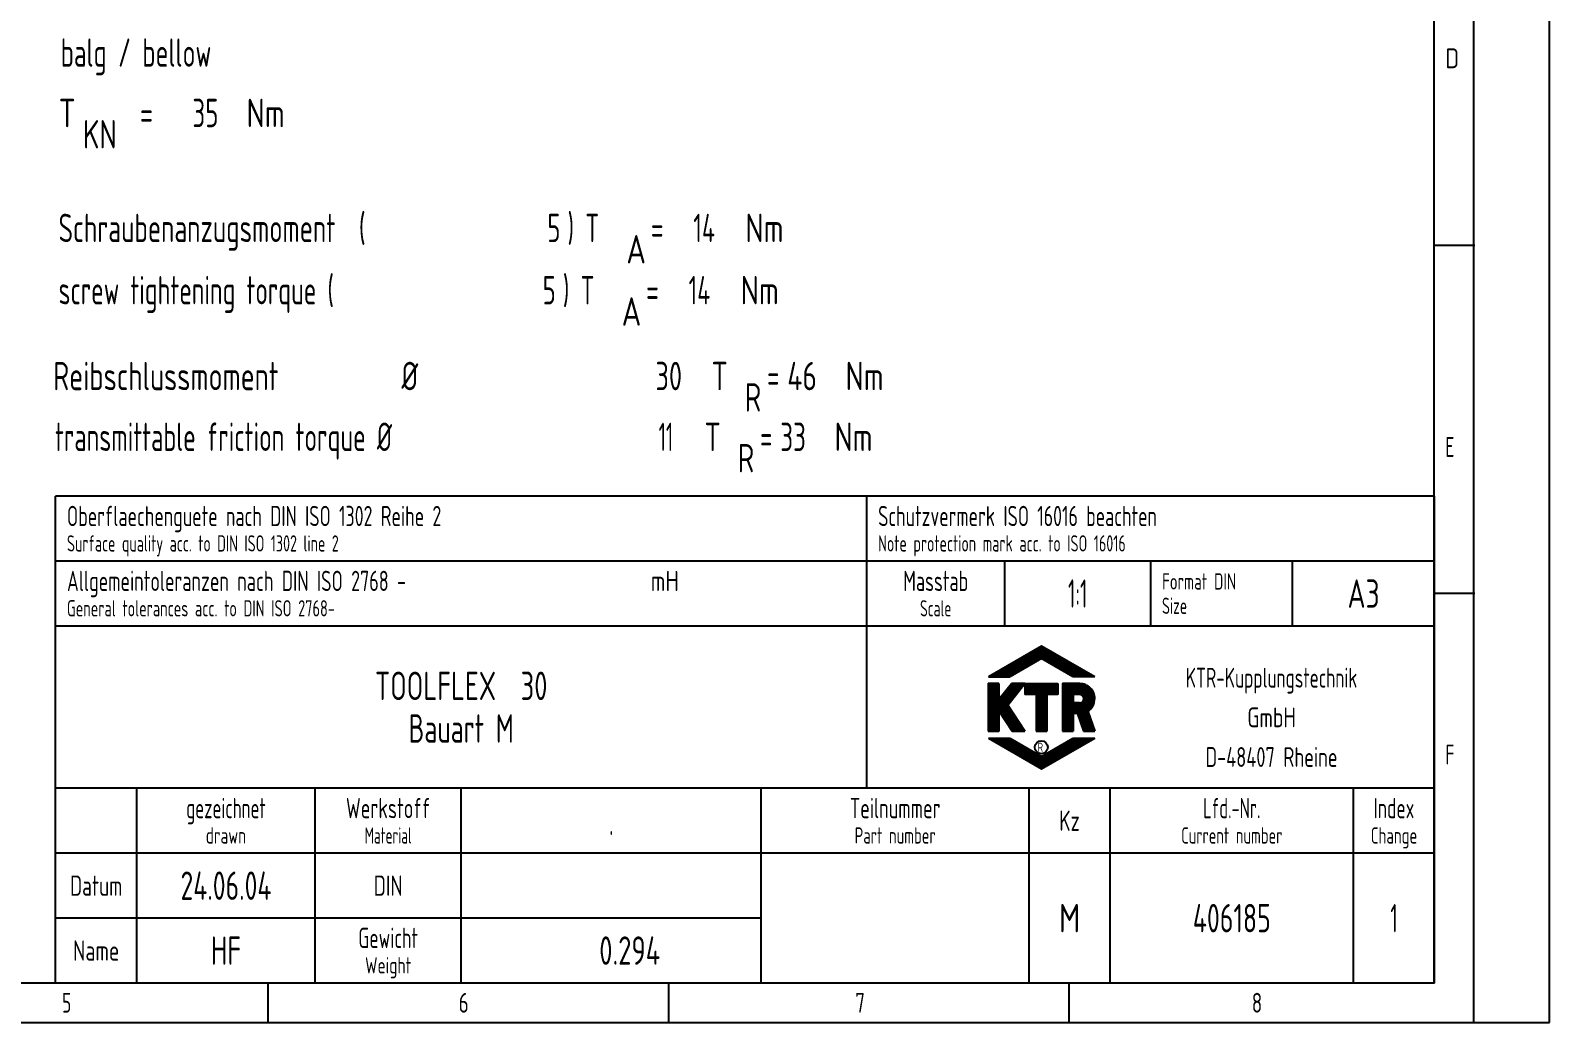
# Model space of a CAD drawing. Header units: millimetres. Extents: x -3388 to 4307, y 243 to 4457.
# Drawn here: x -3057.9 to -2964.2, y 572.1 to 633.2 of the extents above; entities that cross this region are included whole.
import ezdxf
from ezdxf.enums import TextEntityAlignment as Align

# ---------------------------------------------------------------- set-up
doc = ezdxf.new("R2010")
doc.units = ezdxf.units.MM
doc.styles.get("Standard").update_dxf_attribs({"font": 'geniso.shx'})

msp = doc.modelspace()

# ---------------------------------------------------------------- linework, layer by layer
at = {"color": 7, "linetype": 'Continuous'}
for p, q in [((-2964.21132, 572.09698), (-2964.21132, 720.59698)), ((-2968.88471, 572.09756), (-2968.88471, 717.2928)), ((-2971.27046, 620.0071), (-2968.8261, 620.0071)), ((-2971.27046, 598.55233), (-2968.8261, 598.55233)), ((-2995.52828, 595.30389), (-2998.80584, 593.41159)), ((-2997.87961, 593.41159), (-2996.61434, 594.67685)), ((-2997.81046, 593.4116), (-2996.45077, 594.7713)), ((-2997.74133, 593.41159), (-2996.28717, 594.86575)), ((-2997.67218, 593.4116), (-2996.12359, 594.9602)), ((-2997.60304, 593.41159), (-2995.95999, 595.05465)), ((-2997.5339, 593.4116), (-2995.7964, 595.1491)), ((-2997.44242, 593.43394), (-2995.63281, 595.24355)), ((-2997.2788, 593.52841), (-2995.51244, 595.29477)), ((-2997.1152, 593.62287), (-2995.46861, 595.26946)), ((-2996.95161, 593.71733), (-2995.42478, 595.24415)), ((-2996.788, 593.8118), (-2995.38094, 595.21884)), ((-2996.6244, 593.90625), (-2995.33711, 595.19353)), ((-2996.4608, 594.00071), (-2995.29329, 595.16821)), ((-2996.29719, 594.09517), (-2995.24946, 595.14291)), ((-2996.13359, 594.18963), (-2995.20563, 595.11759)), ((-2995.96998, 594.28409), (-2995.16179, 595.09229)), ((-2995.80638, 594.37857), (-2995.11796, 595.06699)), ((-2995.64278, 594.47302), (-2995.07411, 595.04167)), ((-2992.25108, 593.41159), (-2995.52828, 595.30389)), ((-2995.51513, 594.53154), (-2995.0303, 595.01637)), ((-2995.47129, 594.50622), (-2994.98646, 594.99106)), ((-2995.42746, 594.48092), (-2994.94262, 594.96575)), ((-2995.38363, 594.45561), (-2994.8988, 594.94044)), ((-2995.3398, 594.4303), (-2994.85497, 594.91513)), ((-2995.29596, 594.40498), (-2994.81115, 594.88981)), ((-2995.25213, 594.37967), (-2994.76732, 594.86451)), ((-2995.2083, 594.35436), (-2994.72347, 594.83919)), ((-2995.16446, 594.32906), (-2994.67965, 594.81389)), ((-2995.12063, 594.30374), (-2994.63582, 594.78858)), ((-2995.07681, 594.27843), (-2994.59197, 594.76327)), ((-2995.03298, 594.25312), (-2994.54815, 594.73797)), ((-2994.98916, 594.22781), (-2994.50432, 594.71266)), ((-2994.94532, 594.20251), (-2994.46047, 594.68735)), ((-2994.90148, 594.1772), (-2994.41665, 594.66204)), ((-2998.57103, 593.41158), (-2998.25025, 593.73236)), ((-2998.50186, 593.4116), (-2998.08666, 593.82681)), ((-2998.43274, 593.41159), (-2997.92306, 593.92127)), ((-2998.36359, 593.4116), (-2997.75948, 594.01571)), ((-2998.29446, 593.41159), (-2997.59588, 594.11017)), ((-2998.22532, 593.4116), (-2997.4323, 594.20461)), ((-2998.15619, 593.41159), (-2997.2687, 594.29907)), ((-2998.08702, 593.4116), (-2997.10511, 594.39351)), ((-2998.0179, 593.41158), (-2996.94154, 594.48795)), ((-2997.94875, 593.4116), (-2996.77795, 594.5824)), ((-2995.52828, 594.53912), (-2997.48114, 593.41159)), ((-2993.57568, 593.41159), (-2995.52828, 594.53912)), ((-2994.85765, 594.15189), (-2994.37281, 594.63673)), ((-2994.81383, 594.12657), (-2994.32897, 594.61142)), ((-2994.77, 594.10126), (-2994.28516, 594.5861)), ((-2994.72617, 594.07596), (-2994.24132, 594.56079)), ((-2994.68234, 594.05065), (-2994.19749, 594.53549)), ((-2994.6385, 594.02534), (-2994.15366, 594.51018)), ((-2994.59467, 594.00002), (-2994.10983, 594.48487)), ((-2994.55084, 593.97471), (-2994.06599, 594.45957)), ((-2994.50701, 593.9494), (-2994.02216, 594.43426)), ((-2994.46317, 593.92409), (-2993.97833, 594.40895)), ((-2994.41934, 593.89878), (-2993.93449, 594.38364)), ((-2994.37552, 593.87346), (-2993.89066, 594.35833)), ((-2994.33169, 593.84816), (-2993.84683, 594.33303)), ((-2994.28784, 593.82285), (-2993.803, 594.3077)), ((-2994.24402, 593.79754), (-2993.75916, 594.28239)), ((-2994.20019, 593.77224), (-2993.71533, 594.25709)), ((-2994.15637, 593.74691), (-2993.6715, 594.23178)), ((-2994.11254, 593.72161), (-2993.62767, 594.20648)), ((-2994.06871, 593.69629), (-2993.58383, 594.18116)), ((-2994.02488, 593.67099), (-2993.54, 594.15586)), ((-2993.98104, 593.64569), (-2993.49617, 594.13055)), ((-2993.93721, 593.62036), (-2993.45234, 594.10524)), ((-2993.89338, 593.59506), (-2993.4085, 594.07993)), ((-2993.84954, 593.56975), (-2993.36467, 594.05463)), ((-2993.80571, 593.54444), (-2993.32084, 594.0293)), ((-2993.76188, 593.51913), (-2993.277, 594.004)), ((-2993.71805, 593.49381), (-2993.23317, 593.97868)), ((-2993.67421, 593.46851), (-2993.18934, 593.95338)), ((-2993.63038, 593.4432), (-2993.14551, 593.92808)), ((-2993.58655, 593.41788), (-2993.10167, 593.90276)), ((-2993.52371, 593.4116), (-2993.05784, 593.87746)), ((-2993.45457, 593.4116), (-2993.01401, 593.85215)), ((-2993.38541, 593.4116), (-2992.97018, 593.82684)), ((-2993.31627, 593.4116), (-2992.92634, 593.80153)), ((-2993.24714, 593.4116), (-2992.88251, 593.77622)), ((-2993.178, 593.4116), (-2992.83869, 593.7509)), ((-2993.10887, 593.4116), (-2992.79486, 593.7256)), ((-2998.16434, 592.98622), (-2998.82661, 592.98639)), ((-2998.82661, 592.98639), (-2998.82661, 590.05277)), ((-2998.8266, 592.94862), (-2998.78885, 592.98637)), ((-2998.8266, 592.87948), (-2998.71971, 592.98636)), ((-2998.8266, 592.81034), (-2998.65059, 592.98635)), ((-2998.8266, 592.74119), (-2998.58147, 592.98632)), ((-2998.8266, 592.67205), (-2998.51234, 592.98631)), ((-2998.8266, 592.60291), (-2998.44323, 592.98629)), ((-2998.8266, 592.53377), (-2998.3741, 592.98628)), ((-2998.8266, 592.46463), (-2998.30497, 592.98626)), ((-2998.8266, 592.39549), (-2998.23585, 592.98625)), ((-2998.8266, 592.32635), (-2998.16672, 592.98623)), ((-2998.8266, 591.28923), (-2997.12986, 592.98596)), ((-2998.8266, 591.22008), (-2997.06074, 592.98594)), ((-2998.8266, 591.15095), (-2996.99162, 592.98593)), ((-2998.8266, 591.0818), (-2996.92249, 592.98591)), ((-2998.8266, 591.01266), (-2996.85338, 592.98589)), ((-2998.8266, 590.94352), (-2996.78426, 592.98587)), ((-2998.8266, 590.87438), (-2996.71512, 592.98586)), ((-2998.8266, 590.80524), (-2996.646, 592.98584)), ((-2998.8266, 590.7361), (-2996.57687, 592.98582)), ((-2998.8266, 592.25721), (-2998.1643, 592.91951)), ((-2998.8266, 592.18806), (-2998.1643, 592.85037)), ((-2998.80584, 593.41159), (-2997.48114, 593.41159)), ((-2998.77844, 593.4116), (-2998.74102, 593.44901)), ((-2998.70932, 593.41159), (-2998.57744, 593.54347)), ((-2998.64016, 593.4116), (-2998.41384, 593.63792)), ((-2998.16434, 592.98622), (-2998.16419, 592.01923)), ((-2998.16419, 592.01923), (-2997.38854, 592.98603)), ((-2998.15789, 592.02708), (-2997.199, 592.98597)), ((-2997.87732, 592.37678), (-2997.2681, 592.986)), ((-2997.59739, 591.66027), (-2996.5558, 592.98582)), ((-2997.59676, 592.7265), (-2997.33724, 592.98601)), ((-2996.5558, 592.98582), (-2997.38854, 592.98603)), ((-2996.5558, 592.98582), (-2994.52155, 592.98582)), ((-2996.5558, 592.98582), (-2996.5558, 592.32352)), ((-2996.55579, 592.79963), (-2996.36959, 592.98582)), ((-2996.55577, 592.93792), (-2996.50788, 592.98582)), ((-2996.55577, 592.86878), (-2996.43875, 592.98582)), ((-2996.55577, 592.73049), (-2996.30044, 592.98582)), ((-2996.55577, 592.66135), (-2996.23131, 592.98582)), ((-2996.55577, 592.59221), (-2996.16217, 592.98582)), ((-2996.55577, 592.52307), (-2996.09304, 592.98582)), ((-2996.55577, 592.45392), (-2996.02389, 592.98582)), ((-2996.55577, 592.38479), (-2995.95474, 592.98582)), ((-2996.54791, 592.32352), (-2995.8856, 592.98582)), ((-2996.47877, 592.32352), (-2995.81646, 592.98582)), ((-2996.40962, 592.32352), (-2995.74733, 592.98582)), ((-2996.34049, 592.32352), (-2995.67818, 592.98582)), ((-2996.27135, 592.32352), (-2995.60903, 592.98582)), ((-2996.20219, 592.32353), (-2995.53989, 592.98582)), ((-2996.13305, 592.32352), (-2995.47076, 592.98582)), ((-2996.06391, 592.32352), (-2995.40162, 592.98582)), ((-2995.99478, 592.32353), (-2995.33248, 592.98582)), ((-2995.92563, 592.32352), (-2995.26333, 592.98582)), ((-2995.86985, 592.31017), (-2995.19418, 592.98582)), ((-2995.86985, 592.24103), (-2995.12505, 592.98582)), ((-2995.86985, 592.17188), (-2995.05591, 592.98582)), ((-2995.86985, 592.10275), (-2994.98678, 592.98582)), ((-2995.86985, 592.0336), (-2994.91763, 592.98582)), ((-2995.86985, 591.96446), (-2994.84848, 592.98582)), ((-2995.86985, 591.89533), (-2994.77934, 592.98582)), ((-2995.86985, 591.82618), (-2994.7102, 592.98582)), ((-2995.86985, 591.75704), (-2994.64107, 592.98582)), ((-2995.86985, 591.6879), (-2994.57192, 592.98582)), ((-2995.16506, 592.32352), (-2994.52154, 592.96706)), ((-2995.09593, 592.32353), (-2994.52154, 592.89793)), ((-2995.02679, 592.32352), (-2994.52154, 592.82878)), ((-2994.52155, 592.98582), (-2994.52155, 592.32352)), ((-2993.15945, 592.98582), (-2994.23771, 592.98582)), ((-2994.23771, 592.98582), (-2994.23771, 590.05277)), ((-2994.23771, 592.90533), (-2994.15721, 592.98582)), ((-2994.23771, 592.83618), (-2994.08807, 592.98582)), ((-2994.23771, 592.76704), (-2994.01894, 592.98582)), ((-2994.23771, 592.6979), (-2993.94979, 592.98582)), ((-2994.23771, 592.62876), (-2993.88065, 592.98582)), ((-2994.23771, 592.55962), (-2993.8115, 592.98582)), ((-2994.23771, 592.49048), (-2993.74237, 592.98582)), ((-2994.23771, 592.42133), (-2993.67323, 592.98582)), ((-2994.23771, 592.3522), (-2993.60409, 592.98582)), ((-2994.23771, 592.28305), (-2993.53494, 592.98582)), ((-2994.23771, 592.21391), (-2993.46579, 592.98582)), ((-2994.23771, 592.14477), (-2993.39666, 592.98582)), ((-2994.23771, 592.07563), (-2993.32752, 592.98582)), ((-2994.23771, 592.00649), (-2993.25839, 592.98582)), ((-2994.23771, 591.93735), (-2993.18924, 592.98582)), ((-2994.23771, 592.97447), (-2994.22634, 592.98582)), ((-2994.23771, 591.8682), (-2993.12091, 592.985)), ((-2994.23771, 591.79907), (-2993.05678, 592.98)), ((-2994.23771, 591.72992), (-2992.99654, 592.97109)), ((-2992.25108, 593.41159), (-2993.57568, 593.41159)), ((-2993.57497, 592.32352), (-2992.93965, 592.95884)), ((-2993.50582, 592.32352), (-2992.88573, 592.94361)), ((-2993.43669, 592.32352), (-2992.8345, 592.92571)), ((-2993.36753, 592.32352), (-2992.7857, 592.90537)), ((-2993.2984, 592.32352), (-2992.73917, 592.88275)), ((-2993.22926, 592.32352), (-2992.6948, 592.85799)), ((-2993.16138, 592.32226), (-2992.65246, 592.83119)), ((-2993.10405, 592.31045), (-2992.61209, 592.80241)), ((-2993.0397, 593.4116), (-2992.75103, 593.70028)), ((-2992.97056, 593.4116), (-2992.7072, 593.67498)), ((-2992.90143, 593.4116), (-2992.66336, 593.64968)), ((-2992.83229, 593.4116), (-2992.61952, 593.62436)), ((-2992.76316, 593.4116), (-2992.5757, 593.59906)), ((-2992.69401, 593.4116), (-2992.53185, 593.57375)), ((-2992.62486, 593.4116), (-2992.48802, 593.54844)), ((-2992.55572, 593.4116), (-2992.4442, 593.52313)), ((-2992.48658, 593.4116), (-2992.40035, 593.49782)), ((-2992.41745, 593.4116), (-2992.35655, 593.4725)), ((-2992.3483, 593.4116), (-2992.3127, 593.4472)), ((-2992.27915, 593.4116), (-2992.26887, 593.42188)), ((-2998.8266, 592.11892), (-2998.16429, 592.78124)), ((-2998.8266, 590.66695), (-2996.73201, 592.76154)), ((-2998.8266, 592.04978), (-2998.16427, 592.71211)), ((-2998.8266, 591.98064), (-2998.16427, 592.64297)), ((-2998.8266, 591.9115), (-2998.16427, 592.57384)), ((-2998.8266, 591.84236), (-2998.16426, 592.5047)), ((-2998.8266, 591.77321), (-2998.16424, 592.43557)), ((-2998.8266, 591.70408), (-2998.16424, 592.36645)), ((-2998.8266, 591.63493), (-2998.16423, 592.29731)), ((-2998.8266, 591.56579), (-2998.16421, 592.22818)), ((-2998.8266, 591.49665), (-2998.16421, 592.15905)), ((-2998.8266, 591.42751), (-2998.16418, 592.08993)), ((-2998.8266, 591.35837), (-2998.16418, 592.02078)), ((-2998.14195, 591.28246), (-2996.98562, 592.4388)), ((-2998.11477, 591.24051), (-2997.23925, 592.11603)), ((-2995.86986, 592.32352), (-2996.5558, 592.32352)), ((-2995.86986, 592.32352), (-2995.86986, 590.05277)), ((-2995.86985, 591.61875), (-2995.20757, 592.28103)), ((-2995.86985, 591.54962), (-2995.20757, 592.21189)), ((-2995.86985, 591.48047), (-2995.20757, 592.14275)), ((-2995.86985, 591.41133), (-2995.20757, 592.07361)), ((-2995.86985, 591.3422), (-2995.20757, 592.00447)), ((-2995.86985, 591.27305), (-2995.20757, 591.93532)), ((-2995.86985, 591.20391), (-2995.20757, 591.86618)), ((-2994.52155, 592.32352), (-2995.20758, 592.32352)), ((-2995.20758, 592.32352), (-2995.20758, 590.05277)), ((-2994.95765, 592.32352), (-2994.52154, 592.75964)), ((-2994.88852, 592.32353), (-2994.52154, 592.69051)), ((-2994.81935, 592.32352), (-2994.52154, 592.62135)), ((-2994.75022, 592.32352), (-2994.52154, 592.55222)), ((-2994.68108, 592.32353), (-2994.52154, 592.48308)), ((-2994.61195, 592.32352), (-2994.52154, 592.41393)), ((-2994.54281, 592.32353), (-2994.52154, 592.3448)), ((-2994.23771, 590.62366), (-2992.35741, 592.50395)), ((-2994.23771, 590.55452), (-2992.3345, 592.45774)), ((-2994.23771, 590.48538), (-2992.31384, 592.40924)), ((-2994.23771, 591.66078), (-2993.57566, 592.32283)), ((-2994.23771, 591.59164), (-2993.57566, 592.25368)), ((-2994.23771, 591.5225), (-2993.57566, 592.18454)), ((-2994.23771, 591.45336), (-2993.57566, 592.11541)), ((-2994.23771, 591.38422), (-2993.57566, 592.04626)), ((-2994.23771, 591.31507), (-2993.57566, 591.97712)), ((-2994.2377, 591.24594), (-2993.57566, 591.90798)), ((-2993.18776, 592.32352), (-2993.57568, 592.32352)), ((-2993.57568, 592.32352), (-2993.57568, 591.80313)), ((-2993.51582, 591.13813), (-2992.29559, 592.35836)), ((-2993.44968, 591.13513), (-2992.27998, 592.30482)), ((-2993.38353, 591.13213), (-2992.2673, 592.24837)), ((-2993.31929, 591.12723), (-2992.2579, 592.18863)), ((-2993.30165, 591.07573), (-2992.25231, 592.12507)), ((-2993.28402, 591.02422), (-2992.2511, 592.05714)), ((-2993.26638, 590.97273), (-2992.25328, 591.98583)), ((-2993.24873, 590.92122), (-2992.26211, 591.90785)), ((-2993.05569, 592.28966), (-2992.57365, 592.77171)), ((-2993.0144, 592.26182), (-2992.53709, 592.73913)), ((-2992.9794, 592.22768), (-2992.5024, 592.70469)), ((-2992.95066, 592.18727), (-2992.46955, 592.66839)), ((-2992.92882, 592.13997), (-2992.4386, 592.63019)), ((-2992.92221, 592.00829), (-2992.38246, 592.54805)), ((-2992.91557, 592.08408), (-2992.40956, 592.5901)), ((-2992.91335, 592.07751), (-2992.91335, 592.04913)), ((-2998.8266, 590.59782), (-2998.16433, 591.2601)), ((-2998.8266, 590.52867), (-2998.16433, 591.19095)), ((-2998.8266, 590.45953), (-2998.16433, 591.12181)), ((-2998.8266, 590.39039), (-2998.16433, 591.05266)), ((-2998.8266, 590.32124), (-2998.16433, 590.98352)), ((-2998.8266, 590.25211), (-2998.16433, 590.91439)), ((-2998.16434, 591.31698), (-2997.34499, 590.05277)), ((-2998.16434, 591.31698), (-2998.16434, 590.05277)), ((-2998.08759, 591.19855), (-2997.49286, 591.79327)), ((-2998.0604, 591.15659), (-2997.58141, 591.63558)), ((-2998.03319, 591.11466), (-2997.55422, 591.59363)), ((-2998.00601, 591.0727), (-2997.52704, 591.55168)), ((-2997.97883, 591.03074), (-2997.49986, 591.50972)), ((-2997.95163, 590.9888), (-2997.47266, 591.46776)), ((-2997.92445, 590.94684), (-2997.44548, 591.42581)), ((-2997.89725, 590.90488), (-2997.41828, 591.38386)), ((-2997.87006, 590.86295), (-2997.3911, 591.34191)), ((-2997.84288, 590.82099), (-2997.36392, 591.29995)), ((-2997.81568, 590.77903), (-2997.33673, 591.25799)), ((-2997.78849, 590.73709), (-2997.30955, 591.21604)), ((-2997.7613, 590.69513), (-2997.28235, 591.17408)), ((-2997.73411, 590.65319), (-2997.25517, 591.13213)), ((-2997.70692, 590.61124), (-2997.22799, 591.09017)), ((-2997.67973, 590.56928), (-2997.20079, 591.04821)), ((-2997.65254, 590.52733), (-2997.17361, 591.00626)), ((-2997.62536, 590.48538), (-2997.14642, 590.9643)), ((-2997.59818, 590.44343), (-2997.11924, 590.92235)), ((-2997.59739, 591.66027), (-2996.5558, 590.05277)), ((-2995.86985, 591.13476), (-2995.20757, 591.79705)), ((-2995.86985, 591.06562), (-2995.20757, 591.7279)), ((-2995.86985, 590.99647), (-2995.20757, 591.65876)), ((-2995.86985, 590.92733), (-2995.20757, 591.58962)), ((-2995.86985, 590.85819), (-2995.20757, 591.52048)), ((-2995.86985, 590.78905), (-2995.20757, 591.45134)), ((-2995.86985, 590.71991), (-2995.20757, 591.38219)), ((-2995.86985, 590.65077), (-2995.20757, 591.31305)), ((-2995.86985, 590.58163), (-2995.20757, 591.24392)), ((-2995.86985, 590.51249), (-2995.20758, 591.17476)), ((-2995.86985, 590.44334), (-2995.20758, 591.10562)), ((-2995.86985, 590.3742), (-2995.20758, 591.03647)), ((-2995.86985, 590.30506), (-2995.20758, 590.96734)), ((-2994.23771, 591.17679), (-2993.57566, 591.83883)), ((-2994.23771, 590.90023), (-2993.33479, 591.80315)), ((-2994.23771, 590.83109), (-2993.26564, 591.80315)), ((-2994.23771, 590.76194), (-2993.1965, 591.80315)), ((-2994.23771, 591.10765), (-2993.54222, 591.80314)), ((-2994.23771, 590.96936), (-2993.40394, 591.80314)), ((-2994.23771, 591.03851), (-2993.47307, 591.80313)), ((-2994.23771, 590.41624), (-2993.57566, 591.07828)), ((-2994.23771, 590.3471), (-2993.57566, 591.00915)), ((-2994.23771, 590.27796), (-2993.57566, 590.94)), ((-2994.2377, 590.69281), (-2993.1185, 591.81201)), ((-2993.18776, 591.80313), (-2993.57568, 591.80313)), ((-2993.32, 591.12925), (-2993.57568, 591.14084)), ((-2993.57568, 591.14084), (-2993.57568, 590.05277)), ((-2993.32, 591.12925), (-2992.95134, 590.05277)), ((-2993.23111, 590.8697), (-2992.28028, 591.82054)), ((-2993.21346, 590.81821), (-2992.31346, 591.71822)), ((-2993.19583, 590.7667), (-2992.38009, 591.58243)), ((-2993.17818, 590.7152), (-2992.65671, 591.23669)), ((-2993.16055, 590.6637), (-2992.63906, 591.18519)), ((-2993.14291, 590.61219), (-2992.62141, 591.1337)), ((-2993.12528, 590.5607), (-2992.60376, 591.08221)), ((-2993.10764, 590.50919), (-2992.58611, 591.03071)), ((-2993.09001, 590.45769), (-2992.56846, 590.97923)), ((-2993.07234, 590.40619), (-2992.55081, 590.92773)), ((-2992.67239, 591.28242), (-2992.25093, 590.05277)), ((-2998.82661, 590.05277), (-2998.16434, 590.05277)), ((-2998.8266, 590.18297), (-2998.16433, 590.84524)), ((-2998.8266, 590.11382), (-2998.16433, 590.7761)), ((-2998.81851, 590.05279), (-2998.16433, 590.70697)), ((-2998.74937, 590.05277), (-2998.16433, 590.63782)), ((-2998.68021, 590.05279), (-2998.16433, 590.56868)), ((-2998.61109, 590.05277), (-2998.16433, 590.49953)), ((-2998.54194, 590.05279), (-2998.16433, 590.43039)), ((-2998.4728, 590.05278), (-2998.16433, 590.36126)), ((-2998.40365, 590.05278), (-2998.16433, 590.29211)), ((-2998.33453, 590.05277), (-2998.16433, 590.22297)), ((-2998.26536, 590.05279), (-2998.16433, 590.15383)), ((-2998.19623, 590.05277), (-2998.16433, 590.08469)), ((-2997.57096, 590.40148), (-2997.09206, 590.88039)), ((-2997.54378, 590.35952), (-2997.06487, 590.83843)), ((-2997.5166, 590.31757), (-2997.03769, 590.79648)), ((-2997.48942, 590.27563), (-2997.01051, 590.75453)), ((-2997.4622, 590.23367), (-2996.98331, 590.71257)), ((-2997.43502, 590.19172), (-2996.95613, 590.67062)), ((-2997.40784, 590.14976), (-2996.92895, 590.62865)), ((-2997.38065, 590.10781), (-2996.90175, 590.5867)), ((-2997.35347, 590.06586), (-2996.87457, 590.54476)), ((-2997.34499, 590.05277), (-2996.5558, 590.05277)), ((-2997.29741, 590.05277), (-2996.84738, 590.5028)), ((-2997.22827, 590.05277), (-2996.8202, 590.46084)), ((-2997.15913, 590.05277), (-2996.79302, 590.41889)), ((-2997.08997, 590.05277), (-2996.76582, 590.37693)), ((-2997.02085, 590.05277), (-2996.73865, 590.33496)), ((-2996.9517, 590.05277), (-2996.71147, 590.293)), ((-2996.88256, 590.05277), (-2996.68429, 590.25105)), ((-2996.81341, 590.05278), (-2996.6571, 590.2091)), ((-2996.74429, 590.05277), (-2996.6299, 590.16714)), ((-2996.67512, 590.05277), (-2996.60272, 590.12519)), ((-2996.606, 590.05277), (-2996.57554, 590.08324)), ((-2995.86986, 590.05277), (-2995.20758, 590.05277)), ((-2995.86985, 590.23592), (-2995.20758, 590.8982)), ((-2995.86985, 590.16678), (-2995.20758, 590.82905)), ((-2995.86985, 590.09764), (-2995.20758, 590.75991)), ((-2995.84557, 590.05279), (-2995.20758, 590.69078)), ((-2995.77642, 590.05278), (-2995.20758, 590.62163)), ((-2995.70729, 590.05278), (-2995.20758, 590.55249)), ((-2995.63815, 590.05278), (-2995.20758, 590.48334)), ((-2995.569, 590.05278), (-2995.20758, 590.41421)), ((-2995.49986, 590.05278), (-2995.20758, 590.34507)), ((-2995.43071, 590.05278), (-2995.20758, 590.27592)), ((-2995.36158, 590.05278), (-2995.20758, 590.20678)), ((-2995.29244, 590.05279), (-2995.20758, 590.13765)), ((-2995.22329, 590.05278), (-2995.20758, 590.0685)), ((-2994.23771, 590.20881), (-2993.57566, 590.87086)), ((-2994.23771, 590.07052), (-2993.57566, 590.73258)), ((-2994.23771, 590.05277), (-2993.57568, 590.05277)), ((-2994.2377, 590.13968), (-2993.57566, 590.80172)), ((-2994.18633, 590.05277), (-2993.57566, 590.66344)), ((-2994.11717, 590.05277), (-2993.57566, 590.59429)), ((-2994.04804, 590.05277), (-2993.57566, 590.52515)), ((-2993.97889, 590.05278), (-2993.57566, 590.45601)), ((-2993.90976, 590.05277), (-2993.57566, 590.38687)), ((-2993.84062, 590.05278), (-2993.57566, 590.31773)), ((-2993.77149, 590.05277), (-2993.57566, 590.24859)), ((-2993.70232, 590.05277), (-2993.57566, 590.17944)), ((-2993.6332, 590.05277), (-2993.57566, 590.11031)), ((-2993.05471, 590.35468), (-2992.53316, 590.87624)), ((-2993.03707, 590.30318), (-2992.51551, 590.82475)), ((-2993.01944, 590.25168), (-2992.49786, 590.77326)), ((-2993.00181, 590.20018), (-2992.48021, 590.72177)), ((-2992.98417, 590.14867), (-2992.46257, 590.67027)), ((-2992.96654, 590.09716), (-2992.44492, 590.61878)), ((-2992.95134, 590.05277), (-2992.25093, 590.05277)), ((-2992.94179, 590.05277), (-2992.42727, 590.56728)), ((-2992.87263, 590.05278), (-2992.40962, 590.5158)), ((-2992.8035, 590.05277), (-2992.39197, 590.46429)), ((-2992.73436, 590.05278), (-2992.37433, 590.4128)), ((-2992.66523, 590.05277), (-2992.35667, 590.36131)), ((-2992.59606, 590.05278), (-2992.33903, 590.30982)), ((-2992.52693, 590.05277), (-2992.32137, 590.25832)), ((-2992.45779, 590.05277), (-2992.30374, 590.20683)), ((-2992.38866, 590.05277), (-2992.28609, 590.15534)), ((-2992.31949, 590.05278), (-2992.26844, 590.10385)), ((-2998.80584, 589.62701), (-2997.48114, 589.62701)), ((-2998.80584, 589.62701), (-2995.52828, 587.73473)), ((-2998.77709, 589.61041), (-2998.7605, 589.62701)), ((-2998.73326, 589.58511), (-2998.69137, 589.62701)), ((-2998.68943, 589.5598), (-2998.6222, 589.62701)), ((-2998.6456, 589.53449), (-2998.55307, 589.62701)), ((-2998.60176, 589.50918), (-2998.48393, 589.62701)), ((-2998.55793, 589.48387), (-2998.4148, 589.62701)), ((-2998.5141, 589.45856), (-2998.34566, 589.62701)), ((-2998.47025, 589.43327), (-2998.27651, 589.62701)), ((-2998.42642, 589.40796), (-2998.20736, 589.62701)), ((-2998.38258, 589.38265), (-2998.13822, 589.62702)), ((-2998.33874, 589.35734), (-2998.06907, 589.62702)), ((-2998.29492, 589.33203), (-2997.99994, 589.62702)), ((-2998.25109, 589.30673), (-2997.93079, 589.62702)), ((-2998.20724, 589.28142), (-2997.86165, 589.62702)), ((-2998.16342, 589.25611), (-2997.79251, 589.62702)), ((-2998.11959, 589.2308), (-2997.72338, 589.62702)), ((-2998.07574, 589.2055), (-2997.65423, 589.62702)), ((-2998.03192, 589.18019), (-2997.58508, 589.62702)), ((-2997.98808, 589.15488), (-2997.51594, 589.62702)), ((-2997.94424, 589.12958), (-2997.45937, 589.61445)), ((-2997.90041, 589.10428), (-2997.41554, 589.58915)), ((-2997.85658, 589.07896), (-2997.3717, 589.56384)), ((-2997.81275, 589.05366), (-2997.32787, 589.53853)), ((-2997.76891, 589.02835), (-2997.28404, 589.51322)), ((-2997.72508, 589.00303), (-2997.24021, 589.48792)), ((-2997.68125, 588.97773), (-2997.19637, 589.46261)), ((-2997.63741, 588.95242), (-2997.15254, 589.4373)), ((-2997.59358, 588.92712), (-2997.10871, 589.41199)), ((-2997.54973, 588.90182), (-2997.06487, 589.38668)), ((-2997.5059, 588.87651), (-2997.02104, 589.36137)), ((-2997.48114, 589.62701), (-2995.52828, 588.49949)), ((-2997.46207, 588.8512), (-2996.97721, 589.33607)), ((-2997.41822, 588.82589), (-2996.93338, 589.31075)), ((-2997.3744, 588.80058), (-2996.88954, 589.28545)), ((-2997.33057, 588.77528), (-2996.84571, 589.26015)), ((-2997.28672, 588.74997), (-2996.80188, 589.23483)), ((-2997.24291, 588.72466), (-2996.75805, 589.20952)), ((-2997.19907, 588.69935), (-2996.71421, 589.18422)), ((-2997.15523, 588.67404), (-2996.67038, 589.1589)), ((-2997.11141, 588.64873), (-2996.62655, 589.1336)), ((-2997.06756, 588.62344), (-2996.5827, 589.10829)), ((-2997.02373, 588.59813), (-2996.53888, 589.08299)), ((-2996.97989, 588.57282), (-2996.49505, 589.05768)), ((-2995.75255, 587.86421), (-2994.55561, 589.06116)), ((-2995.7087, 587.83892), (-2994.39198, 589.15564)), ((-2995.66487, 587.81361), (-2994.22836, 589.25012)), ((-2995.62104, 587.7883), (-2994.06474, 589.3446)), ((-2995.57719, 587.76299), (-2993.90111, 589.43909)), ((-2995.53337, 587.73768), (-2993.73749, 589.53356)), ((-2995.52828, 588.49949), (-2993.57568, 589.62701)), ((-2995.52828, 587.73473), (-2992.25108, 589.62701)), ((-2995.38369, 587.81823), (-2993.57491, 589.62701)), ((-2995.22007, 587.9127), (-2993.50576, 589.62702)), ((-2995.05645, 588.00717), (-2993.43661, 589.62701)), ((-2994.89285, 588.10165), (-2993.36748, 589.62702)), ((-2994.72924, 588.19611), (-2993.29834, 589.62701)), ((-2994.56564, 588.29057), (-2993.2292, 589.62701)), ((-2994.40202, 588.38504), (-2993.16005, 589.62702)), ((-2994.2384, 588.47951), (-2993.0909, 589.62701)), ((-2994.07479, 588.57398), (-2993.02177, 589.62702)), ((-2993.91119, 588.66846), (-2992.95263, 589.62702)), ((-2993.74759, 588.76292), (-2992.88348, 589.62702)), ((-2993.58395, 588.85739), (-2992.81433, 589.62702)), ((-2993.57568, 589.62701), (-2992.25108, 589.62701)), ((-2993.42035, 588.95186), (-2992.74519, 589.62702)), ((-2993.25674, 589.04634), (-2992.67606, 589.62702)), ((-2993.09313, 589.14081), (-2992.60691, 589.62702)), ((-2992.92951, 589.23527), (-2992.53777, 589.62702)), ((-2992.7659, 589.32975), (-2992.46864, 589.62702)), ((-2992.6023, 589.42422), (-2992.39949, 589.62702)), ((-2992.43868, 589.51869), (-2992.33035, 589.62702)), ((-2992.27506, 589.61316), (-2992.2612, 589.62702)), ((-2996.93606, 588.54751), (-2996.4512, 589.03237)), ((-2996.89223, 588.5222), (-2996.40738, 589.00706)), ((-2996.8484, 588.4969), (-2996.36354, 588.98175)), ((-2996.80456, 588.47159), (-2996.3197, 588.95644)), ((-2996.76073, 588.44628), (-2996.27589, 588.93114)), ((-2996.7169, 588.42097), (-2996.23204, 588.90582)), ((-2996.67307, 588.39567), (-2996.18821, 588.88052)), ((-2996.62922, 588.37037), (-2996.14439, 588.85522)), ((-2996.58539, 588.34505), (-2996.10054, 588.8299)), ((-2996.54155, 588.31975), (-2996.05671, 588.80459)), ((-2996.49771, 588.29445), (-2996.01286, 588.77929)), ((-2996.45389, 588.26913), (-2995.96904, 588.75397)), ((-2996.41006, 588.24383), (-2995.92521, 588.72867)), ((-2996.36621, 588.21852), (-2995.88136, 588.70336)), ((-2996.32239, 588.19321), (-2995.83755, 588.67805)), ((-2996.27856, 588.1679), (-2995.79371, 588.65275)), ((-2996.23471, 588.14259), (-2995.74987, 588.62744)), ((-2996.19089, 588.11729), (-2995.70605, 588.60213)), ((-2996.14704, 588.09199), (-2995.6622, 588.57682)), ((-2996.10321, 588.06667), (-2995.61837, 588.55151)), ((-2996.05938, 588.04137), (-2995.57455, 588.5262)), ((-2996.01555, 588.01606), (-2995.5307, 588.50089)), ((-2995.97171, 587.99075), (-2995.37372, 588.58875)), ((-2995.92788, 587.96545), (-2995.21009, 588.68323)), ((-2995.88405, 587.94014), (-2995.04647, 588.77771)), ((-2995.84022, 587.91483), (-2994.88285, 588.87219)), ((-2995.79638, 587.88952), (-2994.71922, 588.96668)), ((-3043.19339, 572.09756), (-3043.19339, 574.54192)), ((-3018.50531, 572.09756), (-3018.50531, 574.54192)), ((-2993.81723, 572.09756), (-2993.81723, 574.54192)), ((-3174.21132, 572.09756), (-2968.88471, 572.09756)), ((-3174.21132, 572.09698), (-2964.21132, 572.09698))]:
    msp.add_line(p, q, dxfattribs=at)
at = {"color": 2, "linetype": 'Continuous'}
for p, q in [((-2971.32908, 574.54192), (-2971.32908, 714.84844)), ((-2971.30228, 604.5357), (-3056.30228, 604.5357)), ((-3056.30228, 574.5357), (-3056.30228, 604.5357)), ((-3006.30228, 586.5357), (-3006.30228, 604.5357)), ((-2971.30228, 574.5357), (-2971.30228, 604.5357)), ((-2971.30228, 600.5357), (-3056.30228, 600.5357)), ((-2997.80228, 596.5357), (-2997.80228, 600.5357)), ((-2988.80228, 596.5357), (-2988.80228, 600.5357)), ((-2980.05228, 596.5357), (-2980.05228, 600.5357)), ((-2971.30228, 596.5357), (-3056.30228, 596.5357)), ((-2971.30228, 586.5357), (-3056.30228, 586.5357)), ((-3051.30228, 574.5357), (-3051.30228, 586.5357)), ((-3040.30228, 574.5357), (-3040.30228, 586.5357)), ((-3031.30228, 574.5357), (-3031.30228, 586.5357)), ((-3012.80228, 574.5357), (-3012.80228, 586.5357)), ((-2996.30228, 574.5357), (-2996.30228, 586.5357)), ((-2991.30228, 574.5357), (-2991.30228, 586.5357)), ((-2976.30228, 574.5357), (-2976.30228, 586.5357)), ((-2971.30228, 582.5357), (-3056.30228, 582.5357)), ((-3012.80228, 578.5357), (-3056.30228, 578.5357)), ((-3164.43386, 574.54192), (-2971.32908, 574.54192)), ((-2971.30228, 574.5357), (-3056.30228, 574.5357))]:
    msp.add_line(p, q, dxfattribs=at)
at = {"color": 7, "linetype": 'Continuous'}
msp.add_circle((-2995.54486, 589.06361), 0.4, dxfattribs=at)
for centre, radius, start, end in [((-2993.15946, 592.07743), 0.90838, 359.10432, 89.999462), ((-2993.18776, 592.04911), 0.2744, 0.003747, 90.000336), ((-2993.18772, 592.0775), 0.27437, 269.992694, 0.002202), ((-2993.15919, 592.04904), 0.90812, 302.415929, 0.895816)]:
    msp.add_arc(centre, radius, start, end, dxfattribs=at)

# ---------------------------------------------------------------- texts
at = {"color": 2, "linetype": 'Continuous'}
for s, height, width, p in [('balg / bellow', 1.75, 0.701465, (-3055.98752, 630.99862)), ('D', 1.22218, 0.904762, (-2970.63982, 630.91386)), ('T', 1.75, 0.857143, (-3056.12041, 627.2776)), ('35', 1.75, 0.714286, (-3047.87041, 627.2776)), (' Nm', 1.75, 0.833333, (-3045.37041, 627.2776)), ('KN', 1.75, 0.785714, (-3054.62041, 625.9651)), (' = ', 1.75, 0.761905, (-3051.87041, 627.2776)), ('Schraubenanzugsmoment  (', 1.7499998, 0.717262, (-3056.12166, 620.19311)), ('5', 1.75, 0.714286, (-3025.99666, 620.19311)), (') T', 1.75, 0.690476, (-3024.74666, 620.19311)), ('14', 1.75, 0.678571, (-3016.99666, 620.19311)), (' Nm', 1.75, 0.833333, (-3014.62166, 620.19311)), ('= ', 1.75, 0.75, (-3019.62166, 620.19311)), ('A', 1.75, 0.857143, (-3021.12166, 618.88061)), ('screw tightening torque (', 1.7499998, 0.681905, (-3056.12041, 616.35729)), ('5', 1.75, 0.714286, (-3026.28708, 616.35729)), (') T', 1.75, 0.690476, (-3025.03708, 616.35729)), ('14', 1.75, 0.678571, (-3017.28708, 616.35729)), (' Nm', 1.75, 0.833333, (-3014.91209, 616.35729)), ('= ', 1.75, 0.75, (-3019.91208, 616.35729)), ('A', 1.75, 0.857143, (-3021.41208, 615.04479)), ('Reibschlussmoment          %%c', 1.75, 0.757653, (-3056.45102, 611.06754)), ('30', 1.75, 0.75, (-3019.32602, 611.06754)), (' T', 1.75, 0.821429, (-3016.70102, 611.06754)), ('46', 1.75, 0.785714, (-3011.20102, 611.06754)), (' Nm', 1.75, 0.833333, (-3008.45102, 611.06754)), ('=', 1.75, 0.714286, (-3012.45102, 611.06754)), ('R', 1.75, 0.785714, (-3013.82602, 609.75504)), ('transmittable friction torque %%c', 1.75, 0.685868, (-3056.34082, 607.32063)), ('11', 1.75, 0.571429, (-3019.13249, 607.32063)), (' T', 1.75, 0.821429, (-3017.13249, 607.32063)), ('33', 1.75, 0.714286, (-3011.63249, 607.32063)), (' Nm', 1.75, 0.833333, (-3009.13249, 607.32063)), ('=', 1.75, 0.714286, (-3012.88249, 607.32063)), ('E', 1.22218, 0.714286, (-2970.63982, 606.95908)), ('R', 1.75, 0.785714, (-3014.25749, 606.00813)), ('Oberflaechenguete nach DIN ISO 1302 Reihe 2', 1.25, 0.714286, (-3055.60228, 602.69195)), ('Schutzvermerk ISO 16016 beachten', 1.25, 0.712054, (-3005.60228, 602.69195)), ('Surface quality acc. to DIN ISO 1302 line 2', 1, 0.696013, (-3055.60228, 601.12945)), ('Note protection mark acc. to ISO 16016', 1, 0.699875, (-3005.60228, 601.12945)), ('Allgemeintoleranzen nach DIN ISO 2768 - ', 1.25, 0.719643, (-3055.60228, 598.69195)), ('mH', 1.25, 0.857143, (-3019.62014, 598.69195)), ('Format DIN', 1, 0.740476, (-2988.10228, 598.7857)), ('General tolerances acc. to DIN ISO 2768-', 1, 0.710119, (-3055.60228, 597.12945)), ('Size', 1, 0.684524, (-2988.10228, 597.2857)), ('R', 0.55438, 0.785714, (-2995.76255, 588.78641)), ('F', 1.22218, 0.714286, (-2970.63982, 588.00431)), ('5', 1.22218, 0.714286, (-3055.90409, 572.70865)), ('6', 1.22218, 0.785714, (-3031.46044, 572.70865)), ('7', 1.22218, 0.785714, (-3007.0168, 572.70865)), ('8', 1.22218, 0.785714, (-2982.57315, 572.70865))]:
    msp.add_text(s, height=height, dxfattribs=dict(at, width=width)).set_placement(p)
for s, height, width, p in [('Masstab', 1.25, 0.714286, (-3002.05228, 598.69195)), ('1:1', 1.75, 0.571429, (-2993.30228, 597.6607)), ('A3', 1.75, 0.785714, (-2975.67728, 597.6607)), ('Scale', 1, 0.671429, (-3002.05228, 597.12945)), ('KTR-Kupplungstechnik', 1.2221822, 0.70119, (-2981.35097, 592.74149)), ('GmbH', 1.222182, 0.803571, (-2981.35102, 590.29713)), ('D-48407 Rheine', 1.2221822, 0.75, (-2981.35097, 587.85276)), ('gezeichnet', 1.25, 0.67381, (-3045.80228, 584.69195)), ('Werkstoff', 1.25, 0.730159, (-3035.80228, 584.69195)), ('Teilnummer', 1.25, 0.72381, (-3004.55228, 584.69195)), ('Lfd.-Nr.', 1.25, 0.651786, (-2983.80228, 584.69195)), ('Index', 1.25, 0.7, (-2973.80228, 584.69195)), ('Kz', 1.25, 0.75, (-2993.80228, 583.9107)), ('drawn', 1, 0.757143, (-3045.80228, 583.12945)), ('Material', 1, 0.654762, (-3035.80228, 583.12945)), ('.', 1.75, 0.571429, (-3022.05228, 583.6607)), ('Part number', 1, 0.720779, (-3004.55228, 583.12945)), ('Current number', 1, 0.717687, (-2983.80228, 583.12945)), ('Change', 1, 0.734127, (-2973.80228, 583.12945)), ('Datum', 1.25, 0.766667, (-3053.80228, 579.9107)), ('24.06.04', 1.75, 0.732143, (-3045.80228, 579.6607)), ('DIN', 1.25, 0.777778, (-3035.80228, 579.9107)), ('Gewicht', 1.25, 0.707483, (-3035.80228, 576.69195)), ('Name', 1.25, 0.785714, (-3053.80228, 575.9107)), ('HF', 1.75, 0.75, (-3045.80228, 575.6607)), ('   0.294', 1.75, 0.758929, (-3022.05228, 575.6607)), ('Weight', 1, 0.765873, (-3035.80228, 575.12945))]:
    msp.add_text(s, height=height, dxfattribs=dict(at, width=width)).set_placement(p, align=Align.CENTER)
at = {"color": 7, "linetype": 'Continuous'}
for s, width, p in [('TOOLFLEX  30', 0.755952, (-3031.30228, 591.9732)), ('Bauart M', 0.723214, (-3031.30228, 589.3482)), ('M', 0.857143, (-2993.80228, 577.6607)), ('406185', 0.738095, (-2983.80228, 577.6607)), ('1', 0.571429, (-2973.80228, 577.6607))]:
    msp.add_text(s, height=1.75, dxfattribs=dict(at, width=width)).set_placement(p, align=Align.CENTER)

doc.saveas('drawing.dxf')
